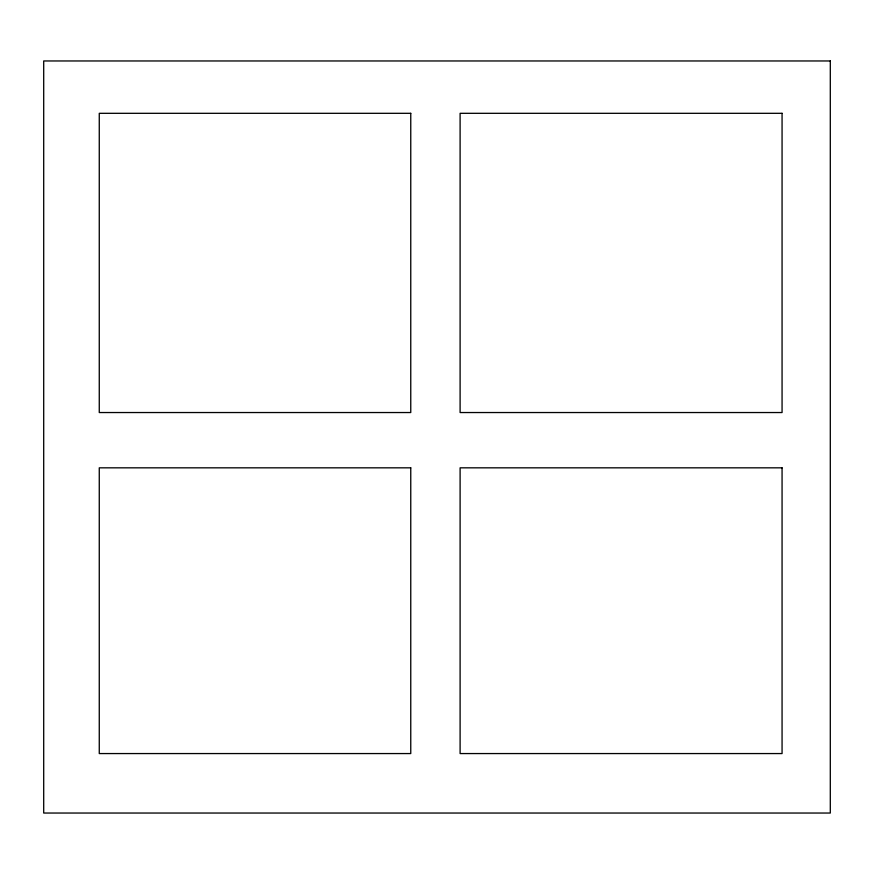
<?xml version="1.0" encoding="UTF-8"?>
<svg xmlns="http://www.w3.org/2000/svg" width="874" height="874" viewBox="0 0 874 874"><rect width="100%" height="100%" fill="white"/><g stroke="black" fill="none" stroke-linecap="round" stroke-linejoin="round"><path stroke-width="1.31" d="M830.3 60.962L43.7 60.962L43.7 813.039L830.3 813.039L830.3 60.962M410.758 113.314L99.265 113.314L99.265 412.539L410.758 412.539L410.758 113.314M782.066 113.314L460.106 113.314L460.106 412.539L782.066 412.539L782.066 113.314M410.758 467.83L99.265 467.83L99.265 753.563L410.758 753.563L410.758 467.83M782.066 467.83L460.106 467.83L460.106 753.563L782.066 753.563L782.066 467.83"/></g></svg>
